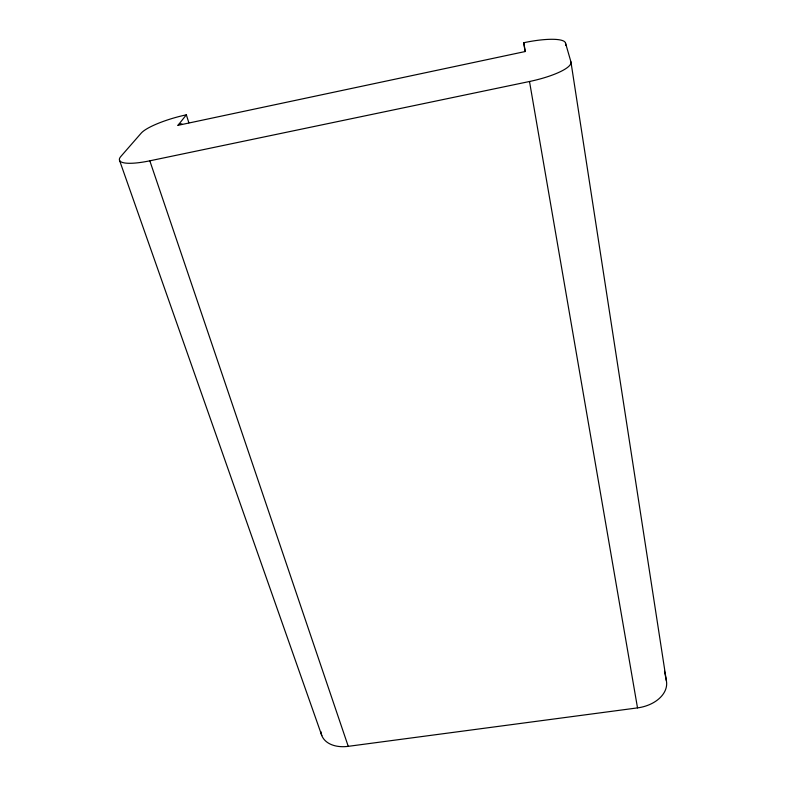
<?xml version="1.0" encoding="UTF-8"?>
<svg xmlns="http://www.w3.org/2000/svg" width="786" height="786" viewBox="0 0 786 786"><rect width="100%" height="100%" fill="white"/><g stroke="black" fill="none" stroke-linecap="round" stroke-linejoin="round"><path stroke-width="1.18" d="M525.068 51.09L524.94 50.589L525.068 51.562L177.99 125.338L186.341 114.825L188.876 122.822M186.341 114.825A39.369 8.459 -15.6 0 0 141.185 133.158L120.848 156.463A41.845 9.491 -16 0 0 149.821 160.816L529.509 81.498A43.741 10.375 -12.1 0 0 570.931 61.848L565.488 42.965A41.147 9.177 -12.2 0 0 523.761 42.729L525.068 51.562M320.855 731.56A31.705 21.055 -21.4 0 0 348.247 746.336L637.515 707.891A32.786 22.529 -6.3 0 0 666.371 680.696L570.931 61.848M119.58 160.482L321.808 735.568M149.821 160.816L348.247 746.336M664.494 671.273L666.371 680.696M523.761 42.729L525.195 51.051M529.509 81.498L637.515 707.891M565.488 42.965L565.861 45.392M177.99 125.338A39.781 11.024 76 0 1 181.969 124.041"/></g></svg>
